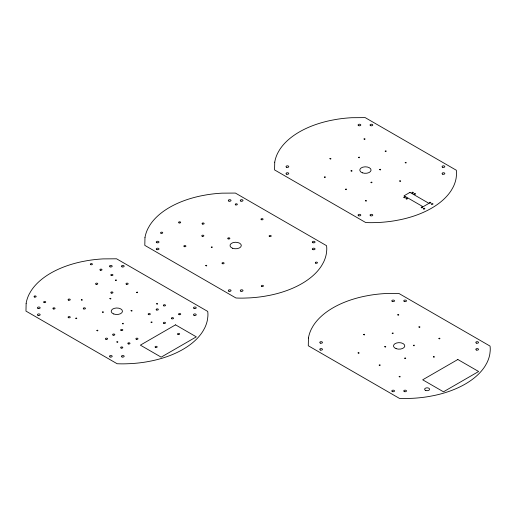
<?xml version="1.0" encoding="UTF-8"?>
<svg xmlns="http://www.w3.org/2000/svg" width="516" height="516" viewBox="0 0 516 516"><rect width="100%" height="100%" fill="white"/><g stroke="black" fill="none" stroke-linecap="round" stroke-linejoin="round"><path stroke-width="0.77" d="M26.135 303.35L25.968 311.103L117.119 363.728A64.332 37.139 0 0 0 127.91 363.728L130.554 363.632A85.417 49.317 0 0 0 146.344 361.897L151.446 360.936A85.417 49.317 0 0 0 202.878 331.246L204.536 328.299A85.417 49.317 0 0 0 207.548 319.178L207.716 317.656A64.332 37.139 0 0 0 207.716 311.425L116.564 258.8L103.136 258.897A85.417 49.317 0 0 0 87.346 260.632L82.237 261.593A85.417 49.317 0 0 0 30.805 291.288L29.148 294.23A85.417 49.317 0 0 0 26.135 303.35M144.97 237.618L144.803 245.371L235.954 297.996A64.332 37.139 0 0 0 246.745 297.996L249.389 297.9A85.417 49.317 0 0 0 265.179 296.158L270.281 295.204A85.417 49.317 0 0 0 321.713 265.508L323.371 262.56A85.417 49.317 0 0 0 326.383 253.446L326.551 251.918A64.332 37.139 0 0 0 326.551 245.687L235.399 193.068L221.97 193.158A85.417 49.317 0 0 0 206.174 194.9L201.072 195.854A85.417 49.317 0 0 0 149.64 225.55L147.982 228.498A85.417 49.317 0 0 0 144.97 237.618M274.738 162.166L274.57 169.919L365.721 222.544A64.332 37.139 0 0 0 376.512 222.544L379.157 222.448A85.417 49.317 0 0 0 394.946 220.713L400.048 219.751A85.417 49.317 0 0 0 451.481 190.062L453.138 187.115A85.417 49.317 0 0 0 456.15 177.994L456.318 176.472A64.332 37.139 0 0 0 456.318 170.241L365.167 117.616L351.738 117.713A85.417 49.317 0 0 0 335.942 119.448L330.84 120.409A85.417 49.317 0 0 0 279.408 150.104L277.75 153.046A85.417 49.317 0 0 0 274.738 162.166M308.452 338.006L308.284 345.759L399.436 398.384A64.332 37.139 0 0 0 410.22 398.384L412.865 398.288A85.417 49.317 0 0 0 428.654 396.552L433.762 395.591A85.417 49.317 0 0 0 485.195 365.896L486.852 362.954A85.417 49.317 0 0 0 489.865 353.834L490.032 352.305A64.332 37.139 0 0 0 490.032 346.081L398.881 293.456L385.446 293.552A85.417 49.317 0 0 0 369.656 295.287L364.554 296.249A85.417 49.317 0 0 0 313.122 325.938L311.464 328.885A85.417 49.317 0 0 0 308.452 338.006M75.768 318.249C76.697 319.733 77.542 317.159 75.768 318.249M81.309 299.854C82.237 301.338 83.082 298.764 81.309 299.854M96.873 330.433C97.801 331.917 98.646 329.343 96.873 330.433M102.413 312.038C103.342 313.522 104.187 310.948 102.413 312.038M109.882 298.551C110.811 300.035 111.656 297.461 109.882 298.551M115.423 280.156C116.352 281.639 117.197 279.066 115.423 280.156M116.835 341.921C117.764 343.404 118.609 340.831 116.835 341.921M122.376 323.526C123.305 325.009 124.15 322.435 122.376 323.526M131.051 310.703C131.98 312.186 132.825 309.606 131.051 310.703M136.592 292.308C137.52 293.791 138.365 291.218 136.592 292.308M151.053 322.171C151.981 323.655 152.826 321.075 151.053 322.171M156.593 303.776C157.522 305.259 158.367 302.686 156.593 303.776M205.736 265.527C206.664 267.011 207.509 264.437 205.736 265.527M211.276 247.132C212.205 248.615 213.05 246.042 211.276 247.132M324.37 177.065C325.293 178.549 326.144 175.975 324.37 177.065M329.911 158.67C330.84 160.154 331.685 157.58 329.911 158.67M345.475 189.249C346.404 190.733 347.249 188.159 345.475 189.249M351.015 170.854C351.944 172.338 352.789 169.764 351.015 170.854M358.485 157.367C359.413 158.851 360.258 156.277 358.485 157.367M364.025 138.972C364.954 140.455 365.799 137.882 364.025 138.972M365.438 200.737C366.366 202.22 367.211 199.647 365.438 200.737M370.978 182.341C371.907 183.825 372.752 181.251 370.978 182.341M379.653 169.519C380.576 171.002 381.427 168.429 379.653 169.519M385.194 151.124C386.123 152.607 386.968 150.033 385.194 151.124M358.078 352.899C359.007 354.389 359.852 351.809 358.078 352.899M363.619 334.51C364.548 335.993 365.392 333.42 363.619 334.51M399.655 180.987C400.577 182.47 401.429 179.891 399.655 180.987M405.195 162.592C406.124 164.075 406.969 161.502 405.195 162.592M379.189 365.089C380.111 366.573 380.956 363.993 379.189 365.089M384.73 346.694C385.652 348.177 386.503 345.604 384.73 346.694M392.199 333.207C393.121 334.69 393.972 332.117 392.199 333.207M397.739 314.812C398.662 316.295 399.513 313.722 397.739 314.812M399.152 376.577C400.074 378.06 400.926 375.487 399.152 376.577M404.692 358.181C405.621 359.665 406.466 357.091 404.692 358.181M413.361 345.352C414.29 346.836 415.135 344.262 413.361 345.352M418.902 326.963C419.83 328.447 420.675 325.873 418.902 326.963M433.363 356.82C434.291 358.304 435.136 355.73 433.363 356.82M438.903 338.432C439.832 339.915 440.677 337.341 438.903 338.432M175.53 324.848L140.371 345.146L161.166 357.149L196.325 336.851L175.53 324.848M409.975 192.384L404.08 195.79L423.062 206.748L428.957 203.349L409.975 192.384M457.84 359.504L422.688 379.802L443.483 391.805L478.635 371.507L457.84 359.504M38.042 308.465A1.374 0.793 0 0 0 40.164 307.839A1.374 0.793 0 0 0 38.171 307.091A1.374 0.793 0 0 0 38.042 308.465M38.068 315.379A1.374 0.793 0 0 0 40.164 314.728A1.374 0.793 0 0 0 38.139 314.005A1.374 0.793 0 0 0 38.068 315.379M110.134 356.982A1.374 0.793 0 0 0 112.211 356.311A1.374 0.793 0 0 0 110.166 355.608A1.374 0.793 0 0 0 110.134 356.982M122.079 356.975A1.374 0.793 0 0 0 124.182 356.324A1.374 0.793 0 0 0 122.157 355.601A1.374 0.793 0 0 0 122.079 356.975M194.1 315.373A1.374 0.793 0 0 0 196.222 314.747A1.374 0.793 0 0 0 194.229 313.999A1.374 0.793 0 0 0 194.1 315.373M194.119 308.471A1.374 0.793 0 0 0 196.228 307.826A1.374 0.793 0 0 0 194.21 307.097A1.374 0.793 0 0 0 194.119 308.471M122.092 266.882A1.374 0.793 0 0 0 124.182 266.217A1.374 0.793 0 0 0 122.144 265.508A1.374 0.793 0 0 0 122.092 266.882M110.121 266.875A1.374 0.793 0 0 0 112.211 266.224A1.374 0.793 0 0 0 110.185 265.501A1.374 0.793 0 0 0 110.121 266.875M111.282 275.518A1.097 0.632 0 0 0 112.965 275.015A1.097 0.632 0 0 0 111.379 274.422A1.097 0.632 0 0 0 111.282 275.518M126.484 284.29A1.097 0.632 0 0 0 128.168 283.794A1.097 0.632 0 0 0 126.575 283.2A1.097 0.632 0 0 0 126.484 284.29M96.124 284.31A1.097 0.632 0 0 0 97.769 283.761A1.097 0.632 0 0 0 96.137 283.213A1.097 0.632 0 0 0 96.124 284.31M111.314 293.082A1.097 0.632 0 0 0 112.972 292.546A1.097 0.632 0 0 0 111.346 291.985A1.097 0.632 0 0 0 111.314 293.082M68.589 300.183A1.097 0.632 0 0 0 70.26 299.661A1.097 0.632 0 0 0 68.654 299.087A1.097 0.632 0 0 0 68.589 300.183M83.766 308.949A1.097 0.632 0 0 0 85.456 308.452A1.097 0.632 0 0 0 83.876 307.852A1.097 0.632 0 0 0 83.766 308.949M53.412 308.961A1.097 0.632 0 0 0 55.064 308.426A1.097 0.632 0 0 0 53.432 307.871A1.097 0.632 0 0 0 53.412 308.961M68.602 317.733A1.097 0.632 0 0 0 70.26 317.211A1.097 0.632 0 0 0 68.641 316.637A1.097 0.632 0 0 0 68.602 317.733M163.869 305.872A1.097 0.632 0 0 0 165.533 305.343A1.097 0.632 0 0 0 163.907 304.782A1.097 0.632 0 0 0 163.869 305.872M179.058 314.644A1.097 0.632 0 0 0 180.729 314.128A1.097 0.632 0 0 0 179.117 313.554A1.097 0.632 0 0 0 179.058 314.644M148.685 314.65A1.097 0.632 0 0 0 150.33 314.109A1.097 0.632 0 0 0 148.698 313.56A1.097 0.632 0 0 0 148.685 314.65M121.131 330.517A1.097 0.632 0 0 0 122.821 330.027A1.097 0.632 0 0 0 121.234 329.427A1.097 0.632 0 0 0 121.131 330.517M105.935 339.296A1.097 0.632 0 0 0 107.618 338.799A1.097 0.632 0 0 0 106.032 338.199A1.097 0.632 0 0 0 105.935 339.296M121.131 348.068A1.097 0.632 0 0 0 122.821 347.578A1.097 0.632 0 0 0 121.241 346.978A1.097 0.632 0 0 0 121.131 348.068M136.392 339.302A1.071 0.619 0 0 0 137.998 338.767A1.071 0.619 0 0 0 136.392 338.232A1.071 0.619 0 0 0 136.392 339.302M163.856 323.403A1.071 0.619 0 0 0 165.507 322.913A1.071 0.619 0 0 0 163.953 322.332A1.071 0.619 0 0 0 163.856 323.403M156.677 310.019A1.103 0.632 0 0 0 158.354 309.497A1.103 0.632 0 0 0 156.735 308.916A1.103 0.632 0 0 0 156.677 310.019M171.867 318.791A1.103 0.632 0 0 0 173.557 318.282A1.103 0.632 0 0 0 171.944 317.688A1.103 0.632 0 0 0 171.867 318.791M113.152 335.168A1.103 0.632 0 0 0 114.81 334.62A1.103 0.632 0 0 0 113.165 334.065A1.103 0.632 0 0 0 113.152 335.168M128.329 343.933A1.103 0.632 0 0 0 130.006 343.411A1.103 0.632 0 0 0 128.387 342.837A1.103 0.632 0 0 0 128.329 343.933M90.816 264.695A1.058 0.613 0 0 0 92.429 264.198A1.058 0.613 0 0 0 90.874 263.637A1.058 0.613 0 0 0 90.816 264.695M100.381 270.223A1.058 0.613 0 0 0 102.007 269.726A1.058 0.613 0 0 0 100.452 269.165A1.058 0.613 0 0 0 100.381 270.223M44.118 302.57A1.058 0.613 0 0 0 45.737 302.073A1.058 0.613 0 0 0 44.183 301.512A1.058 0.613 0 0 0 44.118 302.57M34.546 297.042A1.058 0.613 0 0 0 36.159 296.545A1.058 0.613 0 0 0 34.604 295.984A1.058 0.613 0 0 0 34.546 297.042M113.784 313.999A5.65 3.264 0 0 0 122.466 311.393A5.65 3.264 0 0 0 114.217 308.355A5.65 3.264 0 0 0 113.784 313.999M177.994 334.458A1.058 0.613 0 0 0 179.632 333.981A1.058 0.613 0 0 0 178.097 333.407A1.058 0.613 0 0 0 177.994 334.458M155.561 347.416A1.058 0.613 0 0 0 157.193 346.933A1.058 0.613 0 0 0 155.651 346.359A1.058 0.613 0 0 0 155.561 347.416M240.914 291.243A1.374 0.793 0 0 0 243.01 290.592A1.374 0.793 0 0 0 240.991 289.869A1.374 0.793 0 0 0 240.914 291.243M312.935 249.634A1.374 0.793 0 0 0 315.057 249.015A1.374 0.793 0 0 0 313.064 248.267A1.374 0.793 0 0 0 312.935 249.634M312.954 242.733A1.374 0.793 0 0 0 315.057 242.094A1.374 0.793 0 0 0 313.038 241.359A1.374 0.793 0 0 0 312.954 242.733M240.927 201.143A1.374 0.793 0 0 0 243.017 200.485A1.374 0.793 0 0 0 240.978 199.769A1.374 0.793 0 0 0 240.927 201.143M228.949 201.143A1.374 0.793 0 0 0 231.045 200.492A1.374 0.793 0 0 0 229.014 199.769A1.374 0.793 0 0 0 228.949 201.143M156.87 242.726A1.374 0.793 0 0 0 158.999 242.107A1.374 0.793 0 0 0 157.006 241.353A1.374 0.793 0 0 0 156.87 242.726M156.903 249.647A1.374 0.793 0 0 0 158.999 248.996A1.374 0.793 0 0 0 156.974 248.273A1.374 0.793 0 0 0 156.903 249.647M228.969 291.25A1.374 0.793 0 0 0 231.045 290.579A1.374 0.793 0 0 0 229.001 289.876A1.374 0.793 0 0 0 228.969 291.25M232.619 248.267A5.65 3.264 0 0 0 241.301 245.661A5.65 3.264 0 0 0 233.051 242.623A5.65 3.264 0 0 0 232.619 248.267M184.328 246.674A1.058 0.613 0 0 0 185.915 246.145A1.058 0.613 0 0 0 184.328 245.616A1.058 0.613 0 0 0 184.328 246.674M160.921 233.187A1.058 0.613 0 0 0 162.695 232.916A1.058 0.613 0 0 0 161.398 232.168A1.058 0.613 0 0 0 160.921 233.187M202.278 236.309A1.058 0.613 0 0 0 203.865 235.78A1.058 0.613 0 0 0 202.278 235.251A1.058 0.613 0 0 0 202.278 236.309M179.097 222.918A1.058 0.613 0 0 0 180.684 222.39A1.058 0.613 0 0 0 179.097 221.861A1.058 0.613 0 0 0 179.097 222.918M261.283 219.668A1.058 0.613 0 0 0 263.05 219.39A1.058 0.613 0 0 0 261.754 218.642A1.058 0.613 0 0 0 261.283 219.668M235.741 204.897A1.058 0.613 0 0 0 237.354 204.4A1.058 0.613 0 0 0 235.799 203.839A1.058 0.613 0 0 0 235.741 204.897M228.072 238.837A1.058 0.613 0 0 0 229.839 238.566A1.058 0.613 0 0 0 228.543 237.818A1.058 0.613 0 0 0 228.072 238.837M202.562 224.079A1.058 0.613 0 0 0 204.149 223.551A1.058 0.613 0 0 0 202.562 223.022A1.058 0.613 0 0 0 202.562 224.079M269.52 236.489A1.058 0.613 0 0 0 271.216 236.089A1.058 0.613 0 0 0 269.765 235.438A1.058 0.613 0 0 0 269.52 236.489M222.319 263.657A1.058 0.613 0 0 0 224.073 263.353A1.058 0.613 0 0 0 222.738 262.625A1.058 0.613 0 0 0 222.319 263.657M315.682 263.147A1.058 0.613 0 0 0 317.43 262.818A1.058 0.613 0 0 0 316.069 262.115A1.058 0.613 0 0 0 315.682 263.147M261.793 286.432A1.058 0.613 0 0 0 263.444 285.974A1.058 0.613 0 0 0 261.928 285.374A1.058 0.613 0 0 0 261.793 286.432M358.717 125.691A1.374 0.793 0 0 0 360.813 125.04A1.374 0.793 0 0 0 358.781 124.317A1.374 0.793 0 0 0 358.717 125.691M370.682 215.791A1.374 0.793 0 0 0 372.784 215.146A1.374 0.793 0 0 0 370.759 214.417A1.374 0.793 0 0 0 370.682 215.791M442.702 174.189A1.374 0.793 0 0 0 444.824 173.563A1.374 0.793 0 0 0 442.831 172.815A1.374 0.793 0 0 0 442.702 174.189M442.722 167.287A1.374 0.793 0 0 0 444.824 166.642A1.374 0.793 0 0 0 442.812 165.913A1.374 0.793 0 0 0 442.722 167.287M370.694 125.698A1.374 0.793 0 0 0 372.784 125.033A1.374 0.793 0 0 0 370.746 124.324A1.374 0.793 0 0 0 370.694 125.698M358.736 215.798A1.374 0.793 0 0 0 360.813 215.127A1.374 0.793 0 0 0 358.768 214.424A1.374 0.793 0 0 0 358.736 215.798M286.67 174.195A1.374 0.793 0 0 0 288.767 173.544A1.374 0.793 0 0 0 286.741 172.821A1.374 0.793 0 0 0 286.67 174.195M362.387 172.815A5.65 3.264 0 0 0 371.068 170.209A5.65 3.264 0 0 0 362.819 167.178A5.65 3.264 0 0 0 362.387 172.815M286.644 167.281A1.374 0.793 0 0 0 288.767 166.655A1.374 0.793 0 0 0 286.773 165.907A1.374 0.793 0 0 0 286.644 167.281M431.724 204.252A0.742 0.426 0 0 0 432.963 204.065A0.742 0.426 0 0 0 432.06 203.536A0.742 0.426 0 0 0 431.724 204.252M421.488 207.735A0.742 0.426 0 0 0 422.675 207.458A0.742 0.426 0 0 0 421.662 207A0.742 0.426 0 0 0 421.488 207.735M429.602 203.027A0.742 0.426 0 0 0 430.808 202.775A0.742 0.426 0 0 0 429.828 202.298A0.742 0.426 0 0 0 429.602 203.027M406.305 198.957A0.742 0.426 0 0 0 407.44 198.615A0.742 0.426 0 0 0 406.35 198.221A0.742 0.426 0 0 0 406.305 198.957M404.112 197.699A0.742 0.426 0 0 0 405.266 197.376A0.742 0.426 0 0 0 404.215 196.957A0.742 0.426 0 0 0 404.112 197.699M414.4 194.242A0.742 0.426 0 0 0 415.573 193.945A0.742 0.426 0 0 0 414.535 193.506A0.742 0.426 0 0 0 414.4 194.242M412.297 193.016A0.742 0.426 0 0 0 413.406 192.649A0.742 0.426 0 0 0 412.297 192.275A0.742 0.426 0 0 0 412.297 193.016M423.739 209.019A0.742 0.426 0 0 0 424.855 208.651A0.742 0.426 0 0 0 423.739 208.277A0.742 0.426 0 0 0 423.739 209.019M404.409 301.538A1.374 0.793 0 0 0 406.492 300.873A1.374 0.793 0 0 0 404.454 300.164A1.374 0.793 0 0 0 404.409 301.538M476.436 343.127A1.374 0.793 0 0 0 478.538 342.482A1.374 0.793 0 0 0 476.52 341.753A1.374 0.793 0 0 0 476.436 343.127M320.352 343.114A1.374 0.793 0 0 0 322.474 342.495A1.374 0.793 0 0 0 320.481 341.747A1.374 0.793 0 0 0 320.352 343.114M320.378 350.035A1.374 0.793 0 0 0 322.481 349.384A1.374 0.793 0 0 0 320.455 348.661A1.374 0.793 0 0 0 320.378 350.035M392.444 391.638A1.374 0.793 0 0 0 394.527 390.967A1.374 0.793 0 0 0 392.476 390.264A1.374 0.793 0 0 0 392.444 391.638M404.396 391.631A1.374 0.793 0 0 0 406.492 390.98A1.374 0.793 0 0 0 404.467 390.257A1.374 0.793 0 0 0 404.396 391.631M476.41 350.029A1.374 0.793 0 0 0 478.538 349.403A1.374 0.793 0 0 0 476.545 348.655A1.374 0.793 0 0 0 476.41 350.029M396.095 348.655A5.65 3.264 0 0 0 404.776 346.049A5.65 3.264 0 0 0 396.527 343.011A5.65 3.264 0 0 0 396.095 348.655M392.431 301.531A1.374 0.793 0 0 0 394.527 300.88A1.374 0.793 0 0 0 392.495 300.157A1.374 0.793 0 0 0 392.431 301.531M425.79 390.477A2.483 1.438 0 0 0 429.583 389.303A2.483 1.438 0 0 0 425.926 387.993A2.483 1.438 0 0 0 425.79 390.477"/></g></svg>
